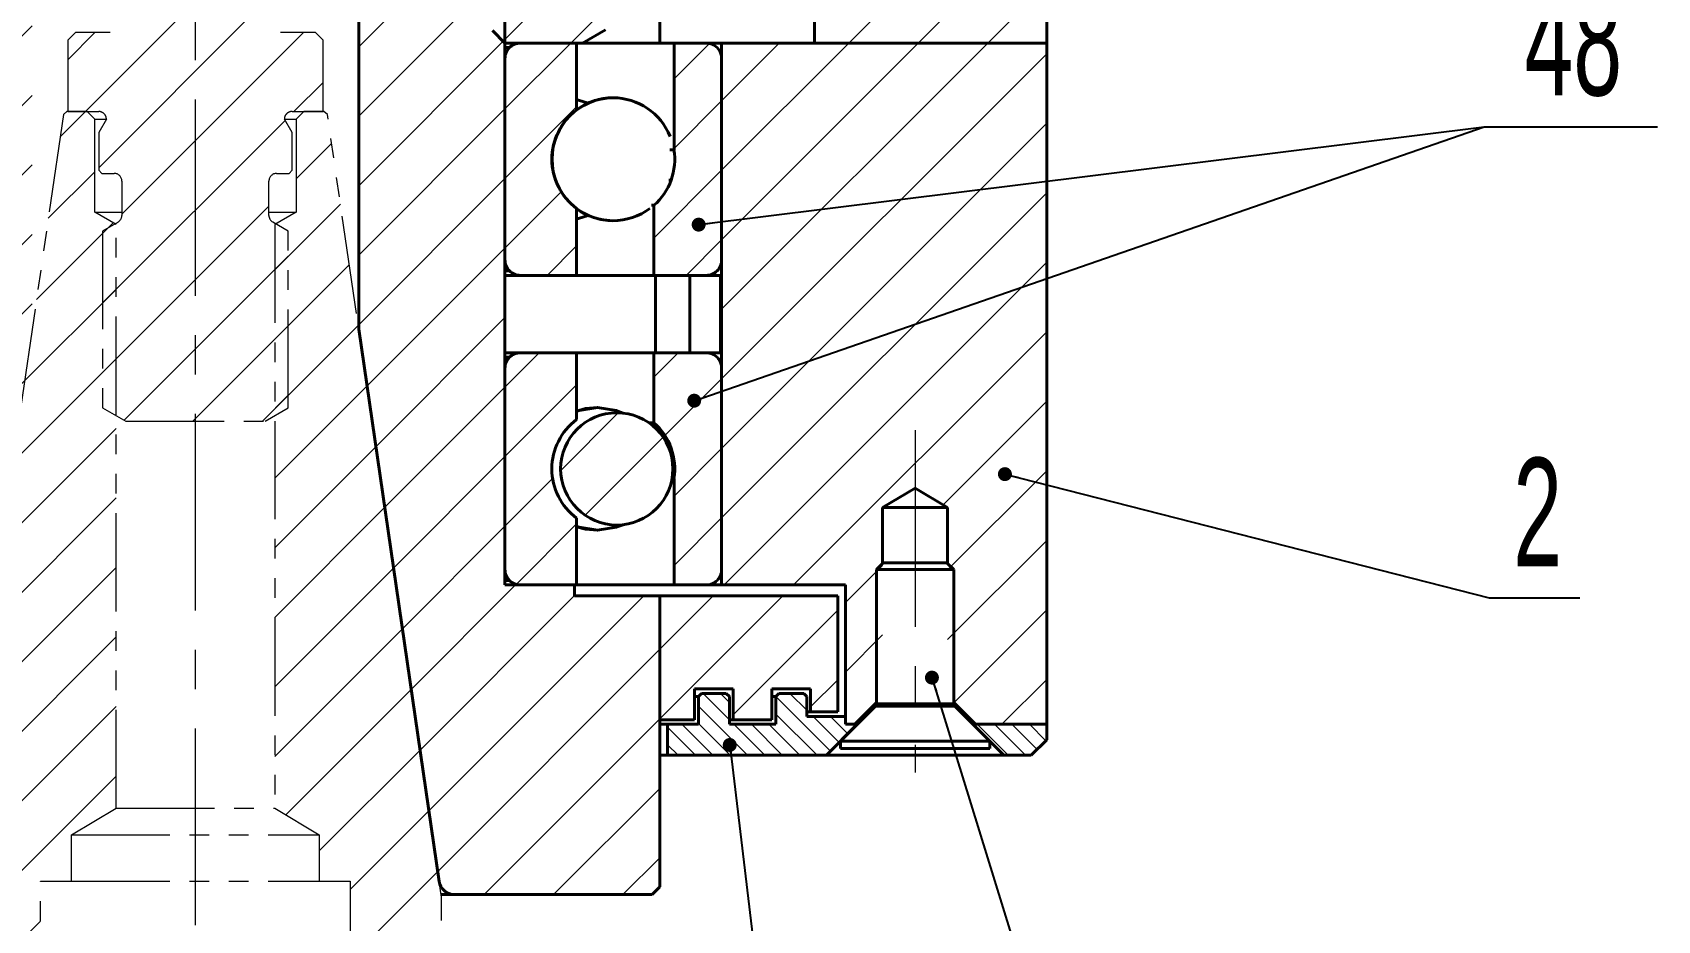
# Model space of a CAD drawing. Header units: millimetres. Extents: x 0 to 1189, y 0 to 841.
# Drawn here: x 722.3 to 827.2, y 448.9 to 506.3 of the extents above; entities that cross this region are included whole.
import ezdxf

# ---------------------------------------------------------------- set-up
doc = ezdxf.new("R2010")
doc.units = ezdxf.units.MM
doc.linetypes.add('CENTERX2', pattern=[20.319999999999997, 12.7, -2.54, 2.54, -2.54])
doc.linetypes.add('PHANTOM', pattern=[12.699999999999998, 6.35, -1.27, 1.27, -1.27, 1.27, -1.27])
doc.styles.add('SLDTEXTSTYLE1', font='TXT', dxfattribs={"width": 0.605})
doc.dimstyles.new('SLDDIMSTYLE0', dxfattribs={"dimtxt": 0, "dimasz": 0.9, "dimexe": 0, "dimexo": 0.0625, "dimgap": 0, "dimtad": 0, "dimtih": 1, "dimtoh": 1, "dimdec": 0, "dimrnd": 1e-09, "dimzin": 0, "dimdsep": 46, "dimtxsty": 'Standard', "dimblk1": 'DOT', "dimblk2": 'DOT', "dimsah": 1, "dimcen": 0.09, "dimadec": 0, "dimazin": 0, "dimtfac": 0.9, "dimtdec": 0, "dimtofl": 0, "dimtmove": 0, "dimatfit": 3, "dimldrblk": 'DOT', "dimfxl": 1, "dimfrac": 2, "dimtolj": 1, "dimtzin": 0, "dimarcsym": 0})
pattern_1 = [(45, (0, 0), (-2.245064030267288, 2.245064030267288), [])]
pattern_2 = [(135.0000000000002, (0, 0), (-0.5612660075668202, -0.561266007566824), [])]

# ---------------------------------------------------------------- blocks, each defined once
blk = doc.blocks.new('_DOT')
at = {"color": 0, "linetype": 'ByBlock', "lineweight": -2}
blk.add_line((-0.5, 0), (-1, 0), dxfattribs=at)
at = {"color": 0, "linetype": 'ByBlock', "const_width": 0.5}
blk.add_lwpolyline([(-0.25, 0, 1), (0.25, 0, 1)], format="xyb", close=True, dxfattribs=at)

msp = doc.modelspace()

# ---------------------------------------------------------------- hatches: boundary and pattern name
at = {"linetype": 'Continuous', "lineweight": 0}
h = msp.add_hatch(dxfattribs=at)
h.set_pattern_fill('ANSI31', style=0)
h.set_pattern_definition(pattern_1)
edge = h.paths.add_edge_path(flags=0)
edge.add_arc((716.0447657751828, 451.5916934481751), 1, 270.0000000000008, 351.7028550301629)
edge.add_line((717.0342987562461, 451.4473865551033), (722.2345101781524, 487.1059791624609))
edge.add_line((722.2345101781524, 487.1059791624609), (722.2345101781524, 511.591693448175))
edge.add_line((722.2345101781524, 511.591693448175), (722.2845101781525, 511.591693448175))
edge.add_line((722.2845101781525, 511.591693448175), (722.2845101781525, 543.5916934481751))
edge.add_line((722.2845101781525, 543.5916934481751), (723.7845101781526, 543.5916934481751))
edge.add_line((723.7845101781526, 543.5916934481751), (723.7845101781526, 553.5916934481752))
edge.add_line((723.7845101781526, 553.5916934481752), (725.7845101781526, 553.5916934481752))
edge.add_line((725.7845101781526, 553.5916934481752), (725.7845101781526, 557.2916934481752))
edge.add_line((725.7845101781526, 557.2916934481752), (714.7845101781527, 557.2916934481754))
edge.add_line((714.7845101781527, 557.2916934481754), (714.7845101781526, 519.5916934481752))
edge.add_line((714.7845101781526, 519.5916934481752), (712.7845101781525, 519.5916934481751))
edge.add_line((712.7845101781525, 519.5916934481751), (712.7845101781526, 470.5916934481752))
edge.add_line((712.7845101781526, 470.5916934481752), (708.2845101781527, 470.5916934481752))
edge.add_line((708.2845101781527, 470.5916934481752), (708.2845101781527, 469.8916934481751))
edge.add_line((708.2845101781527, 469.8916934481751), (702.7845101781526, 469.8916934481751))
edge.add_line((702.7845101781526, 469.8916934481751), (702.7845101781526, 451.0916934481754))
edge.add_line((702.7845101781526, 451.0916934481754), (703.284510178153, 450.591693448175))
edge.add_line((703.2845101781527, 450.5916934481751), (716.0447657751828, 450.5916934481751))
h = msp.add_hatch(dxfattribs=at)
h.set_pattern_fill('ANSI31', style=0)
h.set_pattern_definition(pattern_1)
edge = h.paths.add_edge_path(flags=0)
edge.add_line((749.5242545811224, 450.5916934481751), (762.2845101781526, 450.5916934481751))
edge.add_line((762.2845101781521, 450.591693448175), (762.7845101781527, 451.0916934481754))
edge.add_line((762.7845101781527, 451.0916934481754), (762.7845101781527, 469.8916934481751))
edge.add_line((762.7845101781527, 469.8916934481751), (757.2845101781526, 469.8916934481751))
edge.add_line((757.2845101781526, 469.8916934481751), (757.2845101781526, 470.5916934481752))
edge.add_line((757.2845101781526, 470.5916934481752), (752.7845101781526, 470.5916934481752))
edge.add_line((752.7845101781526, 470.5916934481752), (752.7845101781528, 519.5916934481751))
edge.add_line((752.7845101781528, 519.5916934481751), (750.7845101781526, 519.5916934481752))
edge.add_line((750.7845101781526, 519.5916934481752), (750.7845101781526, 557.2916934481754))
edge.add_line((750.7845101781526, 557.2916934481754), (739.7845101781526, 557.2916934481752))
edge.add_line((739.7845101781526, 557.2916934481752), (739.7845101781526, 553.5916934481752))
edge.add_line((739.7845101781526, 553.5916934481752), (741.7845101781526, 553.5916934481752))
edge.add_line((741.7845101781526, 553.5916934481752), (741.7845101781526, 543.5916934481751))
edge.add_line((741.7845101781526, 543.5916934481751), (743.2845101781528, 543.5916934481751))
edge.add_line((743.2845101781528, 543.5916934481751), (743.2845101781528, 511.591693448175))
edge.add_line((743.2845101781528, 511.591693448175), (743.3345101781528, 511.591693448175))
edge.add_line((743.3345101781528, 511.591693448175), (743.3345101781528, 487.1059791624609))
edge.add_line((743.3345101781528, 487.1059791624609), (748.5347216000591, 451.4473865551033))
edge.add_arc((749.5242545811224, 451.5916934481751), 1, 188.2971449698397, 270.0000000000008)
h = msp.add_hatch(dxfattribs=at)
h.set_pattern_fill('ANSI31', style=0)
h.set_pattern_definition(pattern_1)
h.paths.add_polyline_path([(772.7845101781527, 505.5916934481751), (787.7845101781527, 505.5916934481751), (787.7845101781527, 556.6916934481751), (772.7845101781527, 556.6916934481751)], flags=0)
h = msp.add_hatch(dxfattribs=at)
h.set_pattern_fill('ANSI31', style=0)
h.set_pattern_definition(pattern_1)
edge = h.paths.add_edge_path(flags=0)
edge.add_line((738.2175228800448, 521.8953133850442), (736.9288477454581, 524.1273641926091))
edge.add_arc((736.4958350435578, 523.8773641926131), 0.5, 29.99999999913993, 90)
edge.add_line((736.4958350435581, 524.3773641926132), (729.0731853127471, 524.3773641926132))
edge.add_arc((729.0731853127475, 523.8773641926131), 0.5, 90, 150.0000000008666)
edge.add_line((728.6401726108411, 524.1273641926091), (727.3514974762604, 521.8953133850442))
edge.add_arc((727.7845101781526, 521.6453133850442), 0.5, 149.9999999999962, 180)
edge.add_line((727.2845101781527, 521.6453133850442), (727.2845101781527, 519.6660393272078))
edge.add_arc((727.7845101781526, 519.6660393272078), 0.5, 180, 239.9999999938595)
edge.add_line((727.5345101780907, 519.2330266253157), (729.0345101781527, 518.3670012215313))
edge.add_arc((728.7845101781526, 517.933988519639), 0.5, 1.2221335055073723e-11, 59.99999999999062, ccw=False)
edge.add_line((729.2845101781527, 517.9339885196391), (729.2845101781527, 508.2773641926132))
edge.add_arc((727.2845101781527, 508.2773641926132), 2, 270, 360, ccw=False)
edge.add_line((727.2845101781518, 506.2773641926132), (725.0345101781526, 506.277364192613))
edge.add_line((725.0345101781527, 506.2773641926132), (724.5345101781526, 505.7773641926131))
edge.add_line((724.5345101781526, 505.7773641926131), (724.5345101781526, 501.1773641926131))
edge.add_line((724.5345101781526, 501.1773641926131), (726.5345101781525, 501.1773641926131))
edge.add_arc((726.5345101781526, 500.6773641926131), 0.5, -3.3554101719346363e-09, 89.9999999999992, ccw=False)
edge.add_line((727.0345101781747, 500.6773641925838), (726.5345101781526, 499.8113387888287))
edge.add_line((726.5345101781526, 499.8113387888287), (726.5345101781869, 497.3773641926164))
edge.add_line((726.5345101781869, 497.3773641926164), (726.7345101780797, 497.1773641927235))
edge.add_line((726.7345101780797, 497.1773641927235), (727.534510178152, 497.1773641926131))
edge.add_arc((727.5345101781526, 496.6773641926131), 0.5, 5.6843418860808015e-12, 89.9999999999992, ccw=False)
edge.add_line((728.0345101781526, 496.6773641926131), (728.0345101781526, 494.4660393272079))
edge.add_arc((727.5345101781526, 494.4660393272079), 0.5, 299.9999999972297, 360, ccw=False)
edge.add_line((727.7845101781154, 494.0330266253317), (726.7845101781526, 493.4556763561261))
edge.add_line((726.7845101781526, 493.4556763561261), (726.7845101781526, 482.0433895963976))
edge.add_line((726.7845101781526, 482.0433895963976), (728.284510178259, 481.1773641925749))
edge.add_line((728.284510178259, 481.1773641925749), (737.2845101780462, 481.1773641926131))
edge.add_line((737.2845101780462, 481.1773641926131), (738.7845101780647, 482.0433895963975))
edge.add_line((738.7845101780647, 482.0433895963975), (738.7845101781526, 493.4556763561262))
edge.add_line((738.7845101781526, 493.4556763561262), (737.7845101781897, 494.0330266253317))
edge.add_arc((738.0345101781526, 494.4660393272079), 0.5, 180, 240.00000000277032, ccw=False)
edge.add_line((737.5345101781527, 494.4660393272079), (737.5345101781527, 496.6773641926131))
edge.add_arc((738.0345101781526, 496.6773641926131), 0.5, 89.9999999999992, 179.9999999999927, ccw=False)
edge.add_line((738.0345101781536, 497.1773641926131), (738.8345101782254, 497.1773641927235))
edge.add_line((738.8345101782254, 497.1773641927235), (739.0345101781182, 497.3773641926164))
edge.add_line((739.0345101781182, 497.3773641926164), (739.0345101781526, 499.8113387888287))
edge.add_line((739.0345101781526, 499.8113387888287), (738.5345101781304, 500.6773641925838))
edge.add_arc((739.0345101781526, 500.6773641926131), 0.5, 89.9999999999992, 180.0000000033546, ccw=False)
edge.add_line((739.0345101781527, 501.1773641926131), (741.0345101781526, 501.1773641926131))
edge.add_line((741.0345101781526, 501.1773641926131), (741.0345101781526, 505.7773641926131))
edge.add_line((741.0345101781526, 505.7773641926131), (740.5345101781526, 506.2773641926132))
edge.add_line((740.5345101781527, 506.277364192613), (738.2845101781531, 506.2773641926132))
edge.add_arc((738.2845101781526, 508.2773641926132), 2, 180, 270, ccw=False)
edge.add_line((736.2845101781526, 508.2773641926132), (736.2845101781527, 517.9339885196391))
edge.add_arc((736.7845101781526, 517.933988519639), 0.5, 119.99999999998519, 179.9999999999862, ccw=False)
edge.add_line((736.5345101781527, 518.3670012215313), (738.0345101782145, 519.2330266253157))
edge.add_arc((737.7845101781526, 519.6660393272078), 0.5, 300.0000000061534, 360.0000000000008)
edge.add_line((738.2845101781526, 519.6660393272078), (738.2845101781526, 521.6453133850442))
edge.add_arc((737.7845101781526, 521.6453133850442), 0.5, 0, 29.99999999999729)
h = msp.add_hatch(dxfattribs=at)
h.set_pattern_fill('ANSI31', style=0)
h.set_pattern_definition(pattern_1)
h.paths.add_polyline_path([(757.7845101781526, 516.2316934481751), (757.2245101781526, 516.7916934481751), (755.7845101781525, 516.7916934481749), (754.2130816067237, 514.5916934481751), (752.7845101781523, 514.5916934481749), (751.9725101781526, 513.779693448175), (751.9725101781527, 506.4036934481749), (752.7845101781526, 505.5916934481751), (757.7845101781526, 505.5916934481751), (759.2845101781526, 506.4577188519594), (759.2845101781526, 513.7256680443907), (757.7845101781526, 514.5916934481751)], flags=0)
h = msp.add_hatch(dxfattribs=at)
h.set_pattern_fill('ANSI31', style=0)
h.set_pattern_definition(pattern_1)
edge = h.paths.add_edge_path(flags=0)
edge.add_line((757.4095101781526, 505.5916934481754), (753.7845101781526, 505.5916934481751))
edge.add_arc((753.7845101781526, 504.5916934481751), 0.9999999999999931, 90, 134.9999999999954)
edge.add_arc((753.7845101781526, 504.5916934481751), 0.9999999999999931, 134.9999999999954, 179.9999999999935)
edge.add_line((752.7845101781526, 504.5916934481752), (752.7845101781526, 491.5916934481751))
edge.add_arc((753.7845101781526, 491.5916934481751), 0.999999999999994, 180, 225.0000000000008)
edge.add_arc((753.7845101781526, 491.5916934481751), 0.999999999999994, 225.0000000000008, 270.0000000000008)
edge.add_line((753.7845101781526, 490.5916934481751), (757.4095101781526, 490.5916934481751))
edge.add_line((757.4095101781526, 490.5916934481751), (757.4095101781526, 494.9117035110843))
edge.add_arc((759.7845101781526, 498.0916934481751), 3.968999999999991, 180, 233.2455018523768, ccw=False)
edge.add_arc((759.7845101781526, 498.0916934481751), 3.968999999999991, 126.75449814762189, 180, ccw=False)
edge.add_line((757.4095101781526, 501.271683385266), (757.4095101781526, 505.5916934481754))
h = msp.add_hatch(dxfattribs=at)
h.set_pattern_fill('ANSI31', style=0)
h.set_pattern_definition(pattern_1)
edge = h.paths.add_edge_path(flags=0)
edge.add_line((762.4095101781526, 490.5916934481749), (765.7845101781527, 490.5916934481751))
edge.add_arc((765.7845101781527, 491.5916934481751), 0.9999999999999989, 270.0000000000008, 314.9999999999962)
edge.add_arc((765.7845101781527, 491.5916934481751), 0.9999999999999989, 314.9999999999962, 359.9999999999878)
edge.add_line((766.7845101781527, 491.5916934481749), (766.7845101781527, 504.5916934481751))
edge.add_arc((765.7845101781527, 504.5916934481751), 0.9999999999999859, 0, 45.0000000000046)
edge.add_arc((765.7845101781527, 504.5916934481751), 0.9999999999999859, 45.0000000000046, 90)
edge.add_line((765.7845101781527, 505.5916934481751), (763.7087601781526, 505.5916934481751))
edge.add_line((763.7087601781526, 505.5916934065085), (763.7087601781526, 498.7065983275668))
edge.add_arc((759.7845101781526, 498.0916934481751), 3.969000000000011, -19.83765067518908, 8.905468427908374, ccw=False)
edge.add_arc((759.7845101781526, 498.0916934481751), 3.969000000000011, 311.4048731204331, 340.1623493248117, ccw=False)
edge.add_line((762.4095101781526, 495.1147258635347), (762.4095101781526, 490.5916934481749))
h = msp.add_hatch(dxfattribs=at)
h.set_pattern_fill('ANSI31', style=0)
h.set_pattern_definition(pattern_1)
h.paths.add_polyline_path([(783.1845101781525, 461.5916934481751), (787.7845101781526, 461.5916934481748), (787.7845101781526, 466.5916934481747), (787.7845101781527, 505.5916934481751), (766.7845101781527, 505.5916934481748), (766.7845101781526, 470.5916934481751), (774.7845101781526, 470.5916934481751), (774.7845101781526, 461.5916934481755), (775.3845101781526, 461.5916934481751), (777.1845101781525, 463.3916934481751), (777.1845101781525, 475.5916934481751), (779.2845101781526, 476.853500748133), (781.3845101781526, 475.5916934481751), (781.3845101781526, 463.3916934481751)], flags=0)
h = msp.add_hatch(dxfattribs=at)
h.set_pattern_fill('ANSI31', style=0)
h.set_pattern_definition(pattern_1)
edge = h.paths.add_edge_path(flags=0)
edge.add_line((714.2845101781523, 403.1773641926131), (716.0345101781523, 403.1773641926131))
edge.add_line((716.0345101781523, 403.1773641926131), (717.1585449127416, 404.1696420693267))
edge.add_line((717.1585449127416, 404.1696420693267), (720.7845101781523, 433.177364192613))
edge.add_line((720.7845101781523, 433.177364192613), (720.7845101781523, 436.177364192613))
edge.add_line((720.7845101781523, 436.177364192613), (724.2845101781523, 438.2803763592095))
edge.add_line((724.2845101781523, 438.2803763592095), (724.2845101781523, 441.2803763592094))
edge.add_line((724.2845101781523, 441.2803763592094), (722.7845101781523, 441.2803763592095))
edge.add_line((722.7845101781523, 441.2803763592095), (722.7845101781523, 451.4498899129089))
edge.add_line((722.7845101781523, 451.4498899129089), (724.7845101781523, 451.4498899129089))
edge.add_line((724.7845101781523, 451.4498899129089), (724.7845101782276, 454.4498899128574))
edge.add_line((724.7845101782276, 454.4498899128574), (727.6595101781523, 456.1773641926131))
edge.add_line((727.6595101781523, 456.1773641926131), (727.6595101781052, 493.8835075725343))
edge.add_line((727.6595101781052, 493.8835075725343), (726.2845101781523, 494.6773641926131))
edge.add_line((726.2845101781523, 494.6773641926131), (726.284510178249, 500.6773641925837))
edge.add_line((726.284510178249, 500.6773641925837), (725.7845101782042, 501.1773641925716))
edge.add_line((725.7845101782042, 501.1773641925716), (724.486587161716, 501.177364192613))
edge.add_line((724.486587161716, 501.177364192613), (724.2577257831017, 500.9794575964004))
edge.add_line((724.2577257831017, 500.9794575964004), (716.8845101781524, 450.4202648767479))
edge.add_line((716.8845101781524, 450.4202648767479), (716.8845101781524, 448.9202648767479))
edge.add_arc((715.3845101781523, 448.9202648767479), 1.5, 270, 360, ccw=False)
edge.add_line((715.3845101781523, 447.4202648767476), (708.7845101781523, 447.4202648767475))
edge.add_arc((708.7845101781523, 446.4202648767479), 1, 90, 180)
edge.add_line((707.7845101781523, 446.4202648767479), (707.7845101781523, 442.9023156843166))
edge.add_line((707.7845101781523, 442.9023156843166), (710.7845101781523, 441.1702648767479))
edge.add_line((710.7845101781523, 441.1702648767479), (710.7845101781523, 437.6702648767478))
edge.add_line((710.7845101781523, 437.6702648767478), (707.7845101781523, 435.938214069179))
edge.add_line((707.7845101781523, 435.938214069179), (707.7845101781523, 432.4202648767477))
edge.add_arc((708.7845101781523, 432.4202648767479), 1, 180, 270.0000000000008)
edge.add_line((708.7845101781523, 431.4202648767479), (710.7845101781523, 431.4202648767479))
edge.add_arc((710.7845101781523, 428.4202648767479), 3, -7.958078640513122e-13, 89.9999999999992, ccw=False)
edge.add_line((713.7845101781523, 428.4202648767479), (713.7845101781523, 418.1773641926131))
edge.add_line((713.7845101781523, 418.1773641926131), (712.7845101781523, 417.6000139234234))
edge.add_line((712.7845101781523, 417.6000139234234), (712.7845101781523, 404.0433895963975))
edge.add_line((712.7845101781523, 404.0433895963975), (714.2845101781523, 403.1773641926131))
h = msp.add_hatch(dxfattribs=at)
h.set_pattern_fill('ANSI31', style=0)
h.set_pattern_definition(pattern_1)
edge = h.paths.add_edge_path(flags=0)
edge.add_line((744.7845101781523, 433.177364192613), (748.4104754435632, 404.1696420693267))
edge.add_line((748.4104754435632, 404.1696420693267), (749.5345101781523, 403.1773641926131))
edge.add_line((749.5345101781523, 403.1773641926131), (751.2845101781523, 403.1773641926131))
edge.add_line((751.2845101781523, 403.1773641926131), (752.7845101781523, 404.0433895963975))
edge.add_line((752.7845101781523, 404.0433895963975), (752.7845101781522, 417.6000139234234))
edge.add_line((752.7845101781522, 417.6000139234234), (751.7845101781523, 418.1773641926131))
edge.add_line((751.7845101781523, 418.1773641926131), (751.7845101781523, 428.4202648767479))
edge.add_arc((754.7845101781523, 428.4202648767479), 3, 89.9999999999992, 180, ccw=False)
edge.add_line((754.7845101781523, 431.4202648767479), (756.7845101781523, 431.4202648767479))
edge.add_arc((756.7845101781525, 432.4202648767479), 1, 270.0000000000008, 360.0000000000008)
edge.add_line((757.7845101781525, 432.4202648767477), (757.7845101781525, 435.938214069179))
edge.add_line((757.7845101781525, 435.938214069179), (754.7845101781523, 437.6702648767477))
edge.add_line((754.7845101781523, 437.6702648767477), (754.7845101781523, 441.1702648767479))
edge.add_line((754.7845101781523, 441.1702648767479), (757.7845101781525, 442.9023156843165))
edge.add_line((757.7845101781525, 442.9023156843165), (757.7845101781525, 446.4202648767479))
edge.add_arc((756.7845101781525, 446.4202648767479), 1, 0, 90.00000000000651)
edge.add_line((756.7845101781525, 447.4202648767479), (750.1845101781523, 447.4202648767479))
edge.add_arc((750.1845101781523, 448.9202648767479), 1.5, 180, 270, ccw=False)
edge.add_line((748.6845101781523, 448.9202648767479), (748.6845101781524, 450.4202648767479))
edge.add_line((748.6845101781524, 450.4202648767479), (741.311294573203, 500.9794575964004))
edge.add_line((741.311294573203, 500.9794575964004), (741.0824331945889, 501.177364192613))
edge.add_line((741.0824331945889, 501.177364192613), (739.7845101781005, 501.1773641925718))
edge.add_line((739.7845101781005, 501.1773641925718), (739.2845101780556, 500.6773641925837))
edge.add_line((739.2845101780556, 500.6773641925837), (739.2845101781523, 494.6773641926131))
edge.add_line((739.2845101781523, 494.6773641926131), (737.9095101781995, 493.8835075725343))
edge.add_line((737.9095101781995, 493.8835075725343), (737.9095101781523, 456.1773641926131))
edge.add_line((737.9095101781523, 456.1773641926131), (740.7845101780771, 454.4498899128574))
edge.add_line((740.7845101780771, 454.4498899128574), (740.7845101781523, 451.4498899129089))
edge.add_line((740.7845101781523, 451.4498899129089), (742.7845101781523, 451.4498899129089))
edge.add_line((742.7845101781523, 451.4498899129089), (742.7845101781523, 441.2803763592095))
edge.add_line((742.7845101781523, 441.2803763592095), (741.2845101781523, 441.2803763592095))
edge.add_line((741.2845101781523, 441.2803763592095), (741.2845101781523, 438.2803763592095))
edge.add_line((741.2845101781523, 438.2803763592095), (744.7845101781523, 436.177364192613))
edge.add_line((744.7845101781523, 436.177364192613), (744.7845101781523, 433.177364192613))
h = msp.add_hatch(dxfattribs=at)
h.set_pattern_fill('ANSI31', style=0)
h.set_pattern_definition(pattern_1)
edge = h.paths.add_edge_path(flags=0)
edge.add_arc((753.7845101781526, 471.5916934481751), 0.9999999999999931, 180, 225.0000000000008)
edge.add_arc((753.7845101781526, 471.5916934481751), 0.9999999999999931, 225.0000000000008, 270.0000000000008)
edge.add_line((753.7845101781526, 470.5916934481751), (757.4095101781526, 470.5916934481751))
edge.add_line((757.4095101781526, 470.5916934481751), (757.4095101781526, 474.9117035110841))
edge.add_arc((759.7845101781526, 478.0916934481751), 3.968999999999991, 180, 233.2455018523782, ccw=False)
edge.add_arc((759.7845101781526, 478.0916934481751), 3.968999999999991, 126.75449814762291, 180, ccw=False)
edge.add_line((757.4095101781526, 481.2716833852659), (757.4095101781526, 485.5916934481751))
edge.add_line((757.4095101781526, 485.5916934481751), (753.7845101781526, 485.5916934481751))
edge.add_arc((753.7845101781526, 484.5916934481751), 0.999999999999994, 90, 134.9999999999977)
edge.add_arc((753.7845101781526, 484.5916934481751), 0.999999999999994, 134.9999999999977, 180)
edge.add_line((752.7845101781526, 484.5916934481751), (752.7845101781526, 471.5916934481751))
h = msp.add_hatch(dxfattribs=at)
h.set_pattern_fill('ANSI31', style=0)
h.set_pattern_definition(pattern_1)
edge = h.paths.add_edge_path(flags=0)
edge.add_line((763.7087601781526, 470.5916934898418), (765.7845101781527, 470.5916934481751))
edge.add_arc((765.7845101781526, 471.5916934481751), 0.9999999999999859, 270.0000000000073, 315.0000000000008)
edge.add_arc((765.7845101781526, 471.5916934481751), 0.9999999999999859, 315.0000000000008, 359.9999999999845)
edge.add_line((766.7845101781526, 471.5916934481748), (766.7845101781527, 484.5916934481751))
edge.add_arc((765.7845101781526, 484.5916934481751), 0.9999999999999989, 0, 45.0000000000023)
edge.add_arc((765.7845101781526, 484.5916934481751), 0.9999999999999989, 45.0000000000023, 89.99999999999349)
edge.add_line((765.7845101781527, 485.5916934481751), (762.4095101781526, 485.5916934481751))
edge.add_line((762.4095101781526, 485.5916934481751), (762.4095101781526, 481.0686610328153))
edge.add_arc((759.7845101781526, 478.0916934481751), 3.969000000000011, 19.837650675187206, 48.59512687956402, ccw=False)
edge.add_arc((759.7845101781526, 478.0916934481751), 3.969000000000011, -8.91255691302041, 19.837650675187206, ccw=False)
edge.add_line((763.7055882173275, 477.4767885687834), (763.7087601781526, 470.5916934898418))
h = msp.add_hatch(dxfattribs=at)
h.set_pattern_fill('ANSI31', style=0)
h.set_pattern_definition(pattern_1)
edge = h.paths.add_edge_path(flags=0)
edge.add_arc((760.009363607111, 478.0916934481751), 3.627175695119899, 0, 360)
h = msp.add_hatch(dxfattribs=at)
h.set_pattern_fill('ANSI31', style=0)
h.set_pattern_definition(pattern_1)
h.paths.add_polyline_path([(767.5345101781526, 463.8916934481753), (767.5345101781526, 461.8916934481753), (770.0345101781526, 461.8916934481753), (770.0345101781526, 463.8916934481753), (772.5345101781526, 463.8916934481753), (772.5345101781526, 462.3916934481753), (774.2845101781526, 462.3916934481753), (774.2845101781526, 469.8916934481753), (762.7845101781526, 469.8916934481753), (762.7845101781526, 461.8916934481753), (765.0345101781526, 461.8916934481753), (765.0345101781526, 463.8916934481753)], flags=0)
h = msp.add_hatch(dxfattribs=at)
h.set_pattern_fill('ANSI31', scale=0.25, angle=90, style=0)
h.set_pattern_definition(pattern_2)
h.paths.add_polyline_path([(767.2845101781526, 463.3916934481751), (767.0845101781526, 463.5916934481751), (765.4845101781525, 463.5916934481751), (765.2845101781526, 463.3916934481751), (765.2845101781526, 461.5916934481751), (763.2845101781526, 461.5916934481751), (763.2845101781526, 459.5916934481751), (773.5495101781527, 459.5916934481751), (775.5495101781527, 461.5916934481751), (774.7845101781527, 461.5916934481751), (774.7845101781527, 462.0916934481751), (772.2845101781526, 462.0916934481751), (772.2845101781526, 463.3916934481751), (772.0845101781526, 463.5916934481751), (770.4845101781525, 463.5916934481751), (770.2845101781526, 463.3916934481751), (770.2845101781526, 461.5916934481751), (767.2845101781526, 461.5916934481751)], flags=0)
h = msp.add_hatch(dxfattribs=at)
h.set_pattern_fill('ANSI31', scale=0.25, angle=90, style=0)
h.set_pattern_definition(pattern_2)
h.paths.add_polyline_path([(787.7845101781527, 461.5916934481751), (783.0195101781526, 461.5916934481751), (785.0195101781526, 459.5916934481751), (786.7845101781527, 459.5916934481751), (787.7845101781527, 460.5916934481751)], flags=0)

# ---------------------------------------------------------------- linework, layer by layer
at = {"color": 7, "linetype": 'CENTERX2', "lineweight": 0}
for p, q in [((732.7845101782, 347.0182435054), (732.7845101782, 729.0139836445)), ((779.2845101782, 480.5916934482), (779.2845101782, 458.4712531516))]:
    msp.add_line(p, q, dxfattribs=at)
at = {"color": 7, "linetype": 'Continuous', "lineweight": 40}
for p, q in [((772.7845092841, 556.6916938892), (772.7845092841, 505.5916931502)), ((787.7845098801, 556.6916938892), (787.7845098801, 505.5916931502)), ((752.7845097311, 470.5916930011), (752.7845097311, 519.5916917196)), ((743.3345099517, 487.1059794), (743.3345099517, 511.5916941336)), ((752.7845097311, 505.5916931502), (751.9725100674, 506.4036946765)), ((759.2845098652, 506.4577188364), (757.7845105507, 505.5916931502)), ((757.7845105507, 505.5916931502), (752.7845097311, 505.5916931502)), ((757.4095097907, 505.5916931502), (753.784509895, 505.5916931502)), ((757.4095097907, 501.2716826073), (757.4095097907, 505.5916931502)), ((757.7845105507, 505.5916931502), (763.7087596186, 505.5916931502)), ((763.7087596186, 498.7065967194), (763.7087596186, 505.5916931502)), ((765.7845099993, 505.5916931502), (763.7087596186, 505.5916931502)), ((766.7845120259, 505.5916931502), (765.7845099993, 505.5916931502)), ((766.7845120259, 470.5916930011), (766.7845120259, 505.5916931502)), ((766.7845120259, 505.5916931502), (787.7845098801, 505.5916931502)), ((772.7845092841, 505.5916931502), (787.7845098801, 505.5916931502)), ((787.7845098801, 505.5916931502), (787.7845098801, 466.5916942081)), ((752.7845097311, 491.5916945807), (752.7845097311, 504.5916948489)), ((766.7845120259, 491.5916945807), (766.7845120259, 504.5916948489)), ((763.7055875339, 498.7065967194), (763.4273362883, 498.7065967194)), ((757.4095097907, 490.5916925541), (757.4095097907, 494.911703097)), ((762.2439009674, 495.114727693), (762.4095106103, 495.114727693)), ((762.4095106103, 490.5916925541), (762.4095106103, 495.114727693)), ((753.784509895, 490.5916925541), (752.7845097311, 490.5916925541)), ((753.784509895, 490.5916925541), (757.4095097907, 490.5916925541)), ((762.4095106103, 490.5916925541), (757.4095097907, 490.5916925541)), ((762.4095106103, 490.5916925541), (765.7845099993, 490.5916925541)), ((762.5166480966, 485.5916935972), (762.5166480966, 490.5916925541)), ((764.7219491728, 485.5916935972), (764.7219491728, 490.5916925541)), ((765.7845099993, 490.5916925541), (766.7180379458, 490.5916925541)), ((766.7180379458, 490.5916925541), (766.7180379458, 485.5916935972)), ((748.5347209104, 451.4473865761), (743.3345099517, 487.1059794)), ((752.7845097311, 485.5916935972), (753.784509895, 485.5916935972)), ((757.4095097907, 485.5916935972), (753.784509895, 485.5916935972)), ((757.4095097907, 481.2716830543), (757.4095097907, 485.5916935972)), ((757.4095097907, 485.5916935972), (762.4095106103, 485.5916935972)), ((762.4095106103, 481.068660321), (762.4095106103, 485.5916935972)), ((765.7845099993, 485.5916935972), (762.4095106103, 485.5916935972)), ((766.7180379458, 485.5916935972), (765.7845099993, 485.5916935972)), ((752.7845097311, 471.5916931651), (752.7845097311, 484.5916952959)), ((766.7845120259, 471.5916931651), (766.7845120259, 484.5916952959)), ((762.4095106103, 481.068660321), (762.0815770306, 481.068660321)), ((763.7087596186, 470.5916930011), (763.7087596186, 477.4767894319)), ((779.2845112808, 476.8534999362), (777.1845092602, 475.5916938207)), ((781.3845095761, 475.5916938207), (779.2845112808, 476.8534999362)), ((757.4095097907, 470.5916930011), (757.4095097907, 474.911703544)), ((777.1845092602, 475.5916938207), (777.1845092602, 471.9816938064)), ((777.1845092602, 475.5916938207), (781.3845095761, 475.5916938207)), ((781.3845095761, 471.9816938064), (781.3845095761, 475.5916938207)), ((777.229510767, 472.0266934506), (776.7845099397, 471.5816926232)), ((776.7845099397, 471.5816926232), (776.7845099397, 462.9095362521)), ((779.2845112808, 471.5816926232), (776.7845099397, 471.5816926232)), ((779.2845112808, 472.0266934506), (777.229510767, 472.0266934506)), ((781.3395117946, 472.0266934506), (779.2845112808, 472.0266934506)), ((781.7845088967, 471.5816926232), (779.2845112808, 471.5816926232)), ((781.7845088967, 471.5816926232), (781.3395117946, 472.0266934506)), ((781.7845088967, 462.9095362521), (781.7845088967, 471.5816926232)), ((752.7845097311, 470.5916930011), (757.2845095374, 470.5916930011)), ((753.784509895, 470.5916930011), (757.4095097907, 470.5916930011)), ((757.2845095374, 470.5916930011), (757.2845095374, 469.8916941903)), ((763.7087596186, 470.5916930011), (757.4095097907, 470.5916930011)), ((763.7087596186, 470.5916930011), (765.7845099993, 470.5916930011)), ((765.7845099993, 470.5916930011), (766.7845120259, 470.5916930011)), ((774.7845096119, 470.5916930011), (766.7845120259, 470.5916930011)), ((774.7845096119, 461.5916933886), (774.7845096119, 470.5916930011)), ((757.2845095374, 469.8916941903), (762.7845095076, 469.8916941903)), ((762.7845095076, 469.8916941903), (762.7845095076, 461.8916938103)), ((774.2845085986, 469.8916941903), (762.7845095076, 469.8916941903)), ((762.7845095076, 469.8916941903), (762.7845095076, 451.0916934719)), ((774.2845085986, 469.8916941903), (774.2845085986, 462.3916938922)), ((787.7845098801, 466.5916942081), (787.7845098801, 461.5916933886)), ((765.0345084794, 463.8916932068), (765.0345084794, 461.8916938103)), ((767.5345098205, 463.8916932068), (765.0345084794, 463.8916932068)), ((765.2845089861, 463.3916931248), (765.0345084794, 463.3916931248)), ((765.4845086463, 463.5916937164), (765.2845089861, 463.3916931248)), ((765.2845089861, 463.3916931248), (765.2845089861, 461.5916933886)), ((767.0845096536, 463.5916937164), (765.4845086463, 463.5916937164)), ((767.2845093139, 463.3916931248), (767.0845096536, 463.5916937164)), ((767.2845093139, 463.3916931248), (767.2845093139, 461.5916933886)), ((767.5345098205, 463.8916932068), (767.5345098205, 461.8916938103)), ((770.0345111616, 461.8916938103), (770.0345111616, 463.8916932068)), ((770.0345111616, 463.8916932068), (772.5345087774, 463.8916932068)), ((770.2845116683, 463.3916931248), (770.0345111616, 463.3916931248)), ((770.4845113285, 463.5916937164), (770.2845116683, 463.3916931248)), ((770.2845116683, 463.3916931248), (770.2845116683, 461.5916933886)), ((772.0845086106, 463.5916937164), (770.4845113285, 463.5916937164)), ((772.2845119961, 463.3916931248), (772.0845086106, 463.5916937164)), ((772.2845119961, 463.3916931248), (772.2845119961, 462.0916934705)), ((772.5345087774, 462.3916938922), (772.5345087774, 463.8916932068)), ((772.2845119961, 462.3916938922), (772.5345087774, 462.3916938922)), ((774.7845096119, 462.0916934705), (772.2845119961, 462.0916934705)), ((772.5345087774, 462.3916938922), (774.2845085986, 462.3916938922)), ((776.7259297498, 462.7681149191), (774.4645109006, 460.5066932759)), ((774.7845096119, 462.0916934705), (774.7845096119, 461.5916933886)), ((776.7845099397, 462.9916938043), (775.3845085927, 461.5916933886)), ((783.1845102437, 461.5916933886), (781.7845088967, 462.9916938043)), ((784.1045116611, 460.5066932759), (781.8430890866, 462.7681149191)), ((765.0345084794, 461.8916938103), (762.7845095076, 461.8916938103)), ((763.2845105209, 461.5916933886), (762.7845095076, 461.5916933886)), ((763.2845105209, 461.5916933886), (763.2845105209, 459.5916930607)), ((765.2845089861, 461.5916933886), (763.2845105209, 461.5916933886)), ((767.5345098205, 461.8916938103), (767.2845093139, 461.8916938103)), ((770.2845116683, 461.5916933886), (767.2845093139, 461.5916933886)), ((770.0345111616, 461.8916938103), (767.5345098205, 461.8916938103)), ((775.5495091506, 461.5916933886), (773.5495088227, 459.5916930607)), ((774.7845096119, 461.5916933886), (775.3845085927, 461.5916933886)), ((775.5495091506, 461.5916933886), (774.7845096119, 461.5916933886)), ((785.0195100136, 459.5916930607), (783.0195096858, 461.5916933886)), ((787.7845098801, 461.5916933886), (783.0195096858, 461.5916933886)), ((783.1845102437, 461.5916933886), (787.7845098801, 461.5916933886)), ((787.7845098801, 461.5916933886), (787.7845098801, 460.5916932247)), ((774.4645109006, 460.5066932759), (774.4645109006, 460.0266933463)), ((779.2845112808, 460.5066932759), (774.4645109006, 460.5066932759)), ((779.2845112808, 460.0266933463), (774.4645109006, 460.0266933463)), ((784.1045116611, 460.5066932759), (779.2845112808, 460.5066932759)), ((784.1045116611, 460.0266933463), (779.2845112808, 460.0266933463)), ((784.1045116611, 460.0266933463), (784.1045116611, 460.5066932759)), ((786.7845115789, 459.5916930607), (787.7845098801, 460.5916932247)), ((763.2845105209, 459.5916930607), (762.7845095076, 459.5916930607)), ((773.5495088227, 459.5916930607), (763.2845105209, 459.5916930607)), ((773.5495088227, 459.5916930607), (785.0195100136, 459.5916930607)), ((786.7845115789, 459.5916930607), (785.0195100136, 459.5916930607)), ((749.5242548712, 450.5916934482), (748.6595106848, 450.5916934482)), ((749.5242548712, 450.5916934482), (762.284510357, 450.5916934482)), ((762.284510357, 450.5916934482), (762.7845095076, 451.0916934719))]:
    msp.add_line(p, q, dxfattribs=at)
at = {"color": 8, "linetype": 'Continuous', "lineweight": 40}
for p, q in [((762.7845095076, 505.5916931502), (762.7845095076, 551.2916918865)), ((753.0774032303, 505.298799651), (752.7845097311, 505.298799651)), ((763.5179819145, 496.7447880677), (763.3693279304, 496.7447880677)), ((753.0774032303, 490.8845860532), (752.7845097311, 490.8845860532)), ((752.7845097311, 485.2988000981), (753.0774032303, 485.2988000981)), ((763.3771901556, 479.4385980836), (763.5179819145, 479.4385980836)), ((752.7845097311, 470.8845865003), (753.0774032303, 470.8845865003)), ((779.2845112808, 462.7681149191), (776.7259297498, 462.7681149191)), ((776.7845099397, 462.9095362521), (779.2845112808, 462.9095362521)), ((779.2845112808, 462.9095362521), (781.7845088967, 462.9095362521)), ((781.8430890866, 462.7681149191), (779.2845112808, 462.7681149191))]:
    msp.add_line(p, q, dxfattribs=at)
at = {"color": 7, "linetype": 'PHANTOM', "lineweight": 15}
for p, q in [((725.0345103048, 506.2773626319), (724.5345102229, 505.7773653439)), ((727.284510208, 506.2773626319), (725.0345103048, 506.2773626319)), ((740.5345100515, 506.2773626319), (738.2845101484, 506.2773626319)), ((741.0345101334, 505.7773653439), (740.5345100515, 506.2773626319)), ((724.5345102229, 505.7773653439), (724.5345102229, 501.1773657075)), ((741.0345101334, 501.1773657075), (741.0345101334, 505.7773653439)), ((724.2577258103, 500.9794559351), (716.8845092483, 450.4202648728)), ((724.4865871571, 501.1773657075), (724.2577258103, 500.9794559351)), ((725.7845099621, 501.1773657075), (724.4865871571, 501.1773657075)), ((724.5345102229, 501.1773657075), (726.534510085, 501.1773657075)), ((726.284510044, 500.6773646942), (725.7845099621, 501.1773657075)), ((739.0345102713, 501.1773657075), (741.0345101334, 501.1773657075)), ((739.7845103942, 501.1773657075), (739.2845103123, 500.6773646942)), ((741.0824331992, 501.1773657075), (739.7845103942, 501.1773657075)), ((741.311294546, 500.9794559351), (741.0824331992, 501.1773657075)), ((748.684511108, 450.4202648728), (741.311294546, 500.9794559351)), ((726.284510044, 494.6773637108), (726.284510044, 500.6773646942)), ((726.284510044, 500.6773646942), (727.034510167, 500.6773646942)), ((727.034510167, 500.6773646942), (726.534510085, 499.811339008)), ((726.534510085, 499.811339008), (726.534510085, 497.3773647121)), ((739.0345102713, 499.811339008), (738.5345101893, 500.6773646942)), ((738.5345101893, 500.6773646942), (739.2845103123, 500.6773646942)), ((739.0345102713, 497.3773647121), (739.0345102713, 499.811339008)), ((739.2845103123, 500.6773646942), (739.2845103123, 494.6773637108)), ((726.534510085, 497.3773647121), (726.7345102109, 497.1773650519)), ((726.7345102109, 497.1773650519), (727.5345102489, 497.1773650519)), ((728.0345103309, 496.6773640386), (728.0345103309, 494.466039168)), ((737.5345100254, 494.466039168), (737.5345100254, 496.6773640386)), ((738.0345101074, 497.1773650519), (738.8345101454, 497.1773650519)), ((738.8345101454, 497.1773650519), (739.0345102713, 497.3773647121)), ((727.6595100366, 493.8835080734), (726.284510044, 494.6773637108)), ((726.284510044, 494.6773637108), (728.0345103309, 494.6773637108)), ((737.5345100254, 494.6773637108), (739.2845103123, 494.6773637108)), ((739.2845103123, 494.6773637108), (737.9095103197, 493.8835080734)), ((727.7845102899, 494.0330263249), (726.784510126, 493.4556771091)), ((726.784510126, 493.4556771091), (726.784510126, 482.0433881155)), ((727.6595100366, 456.177364385), (727.6595100366, 493.8835080734)), ((738.7845102303, 493.4556771091), (737.7845100664, 494.0330263249)), ((737.9095103197, 493.8835080734), (737.9095103197, 456.177364385)), ((738.7845102303, 482.0433881155), (738.7845102303, 493.4556771091)), ((726.784510126, 482.0433881155), (728.2845103719, 481.1773642919)), ((737.2845099844, 481.1773642919), (738.7845102303, 482.0433881155)), ((728.2845103719, 481.1773642919), (737.2845099844, 481.1773642919)), ((724.7845097982, 454.4498899973), (727.6595100366, 456.177364385)), ((727.6595100366, 456.177364385), (737.9095103197, 456.177364385)), ((737.9095103197, 456.177364385), (740.7845105581, 454.4498899973)), ((724.7845097982, 451.449889913), (724.7845097982, 454.4498899973)), ((724.7845097982, 454.4498899973), (740.7845105581, 454.4498899973)), ((740.7845105581, 454.4498899973), (740.7845105581, 451.449889913)), ((722.7845104017, 451.449889913), (724.7845097982, 451.449889913)), ((722.7845104017, 441.280375982), (722.7845104017, 451.449889913)), ((724.7845097982, 451.449889913), (740.7845105581, 451.449889913)), ((740.7845105581, 451.449889913), (742.7845099546, 451.449889913)), ((742.7845099546, 451.449889913), (742.7845099546, 441.280375982)), ((748.684511108, 448.9202648888), (748.684511108, 450.4202648728))]:
    msp.add_line(p, q, dxfattribs=at)
at = {"color": 7, "linetype": 'Continuous', "lineweight": 40, "flags": 128}
for points in [[(758.1325402089, 501.7099630109), (758.0201295741, 501.7585705987), (757.4095097907, 501.9553739599)], [(757.4095097907, 494.2280117444), (758.0201295741, 494.4248151055), (758.1325402089, 494.4734226934)], [(758.7530282863, 482.060692089), (757.9787155219, 481.9844316713), (757.4095097907, 481.8263843677)], [(760.4145822652, 481.69616312), (759.9795167871, 481.8664368263), (758.7530282863, 482.060692089)], [(757.4095097907, 474.3570022306), (757.9787155219, 474.1989567897), (758.7530282863, 474.1226926467)], [(758.7530282863, 474.1226926467), (759.9795167871, 474.316949772), (760.4145822652, 474.4872234783)]]:
    msp.add_lwpolyline(points, dxfattribs=at)
at = {"color": 8, "linetype": 'Continuous', "lineweight": 40, "flags": 128}
for points in [[(758.7530282863, 482.060692089), (757.5851833053, 481.8664368263), (757.4095097907, 481.80142306)], [(757.4095097907, 474.3819635383), (757.5851833053, 474.316949772), (758.7530282863, 474.1226926467)]]:
    msp.add_lwpolyline(points, dxfattribs=at)
at = {"color": 7, "linetype": 'Continuous', "lineweight": 40}
msp.add_circle((760.0093636071, 478.0916934482), 3.627175695119945, dxfattribs=at)
for centre, radius, start, end in [((753.7845101782, 504.5916934482), 1, 135, 180), ((753.7845101782, 504.5916934482), 1, 90, 135), ((765.7845101782, 504.5916934482), 1.000000000000008, 45, 90), ((765.7845101782, 504.5916934482), 1.000000000000114, 0, 45), ((759.794931628, 498.0916928521), 3.969120705205623, 90.4490770957, 269.5509229043), ((759.7638225508, 498.0916934482), 3.96900000000006, 90, 126.3826553503), ((759.7638225508, 498.0916934482), 3.969000000000015, 21.740692544, 90), ((759.7845101782, 498.0916934482), 3.969000000000051, 126.7544981476, 180), ((759.7845101782, 498.0916934482), 3.968999999999987, 340.1623493248, 8.912556913), ((759.7845101782, 498.0916934482), 3.969000000000051, 180, 233.2455018524), ((759.7845101782, 498.0916934482), 3.969000000000019, 311.4048731204, 340.1623493248), ((759.7638225508, 498.0916934482), 3.969000000000051, 233.6173446497, 270), ((759.7638225508, 498.0916934482), 3.969000000000051, 270, 306.7726268023), ((753.7845101782, 491.5916934482), 1.000000000000008, 180, 225), ((765.7845101782, 491.5916934482), 1.000000000000008, 315, 360), ((753.7845101782, 491.5916934482), 1.000000000000008, 225, 270), ((765.7845101782, 491.5916934482), 1.000000000000008, 270, 315), ((753.7845101782, 484.5916934482), 1, 135, 180), ((753.7845101782, 484.5916934482), 1, 90, 135), ((765.7845101782, 484.5916934482), 1.000000000000048, 45, 90), ((765.7845101782, 484.5916934482), 1.000000000000048, 0, 45), ((759.7845101782, 478.0916934482), 3.969000000000051, 126.7544981476, 180), ((759.7845101782, 478.0916934482), 3.968999999999961, 19.8376506752, 48.5951268796), ((759.7845101782, 478.0916934482), 3.968999999999987, 351.087443087, 19.8376506752), ((759.7845101782, 478.0916934482), 3.969000000000051, 180, 233.2455018524), ((753.7845101782, 471.5916934482), 1, 180, 225), ((765.7845101782, 471.5916934482), 1.000000000000008, 315, 360), ((753.7845101782, 471.5916934482), 1, 225, 270), ((765.7845101782, 471.5916934482), 1.000000000000008, 270, 315), ((776.5845101782, 462.9095361606), 0.2000000000000498, 315, 0), ((781.9845101782, 462.9095361606), 0.2000000000000498, 180, 225), ((749.5242545811, 451.5916934482), 1, 188.2971449698, 270)]:
    msp.add_arc(centre, radius, start, end, dxfattribs=at)
at = {"color": 7, "linetype": 'PHANTOM', "lineweight": 15}
for centre, radius, start, end in [((726.5345101782, 500.6773641926), 0.5, 359.9999999966, 90), ((739.0345101782, 500.6773641926), 0.4999999999999432, 90, 180.0000000034), ((727.5345101782, 496.6773641926), 0.5, 0, 90), ((738.0345101782, 496.6773641926), 0.5, 90, 180), ((727.5345101782, 494.4660393272), 0.5, 299.9999999972, 0), ((738.0345101782, 494.4660393272), 0.4999999999998863, 180, 240.0000000028)]:
    msp.add_arc(centre, radius, start, end, dxfattribs=at)

# ---------------------------------------------------------------- texts
at = {"color": 7, "linetype": 'Continuous', "lineweight": 0, "char_height": 7, "attachment_point": 2, "style": 'SLDTEXTSTYLE1'}
for s, insert in [('48', (821.8089974658, 509.2164842585)), ('2', (819.507258101, 478.8031055176))]:
    msp.add_mtext(s, dxfattribs=dict(at, insert=insert))

# ---------------------------------------------------------------- leaders
at = {"color": 7, "linetype": 'Continuous', "lineweight": 0}
for points in [[(765.0115207281, 482.4952089828), (816.0585621094, 500.1834359375), (827.2478035156, 500.1834359375)], [(765.2997145106, 493.8673207459), (816.0585621094, 500.1834359375), (827.2478035156, 500.1834359375)], [(785.0853986906, 477.7524404718), (816.3713089844, 469.7688023438), (822.2215144531, 469.7688023438)], [(780.3701178195, 464.6078121392), (796.7129339844, 411.6425617188), (807.9021753906, 411.6425617188)], [(767.307722596, 460.2582174655), (773.1675621094, 411.6425617187), (784.3568035156, 411.6425617187)]]:
    msp.add_leader(points, dimstyle='SLDDIMSTYLE0', dxfattribs=at)

doc.saveas('drawing.dxf')
